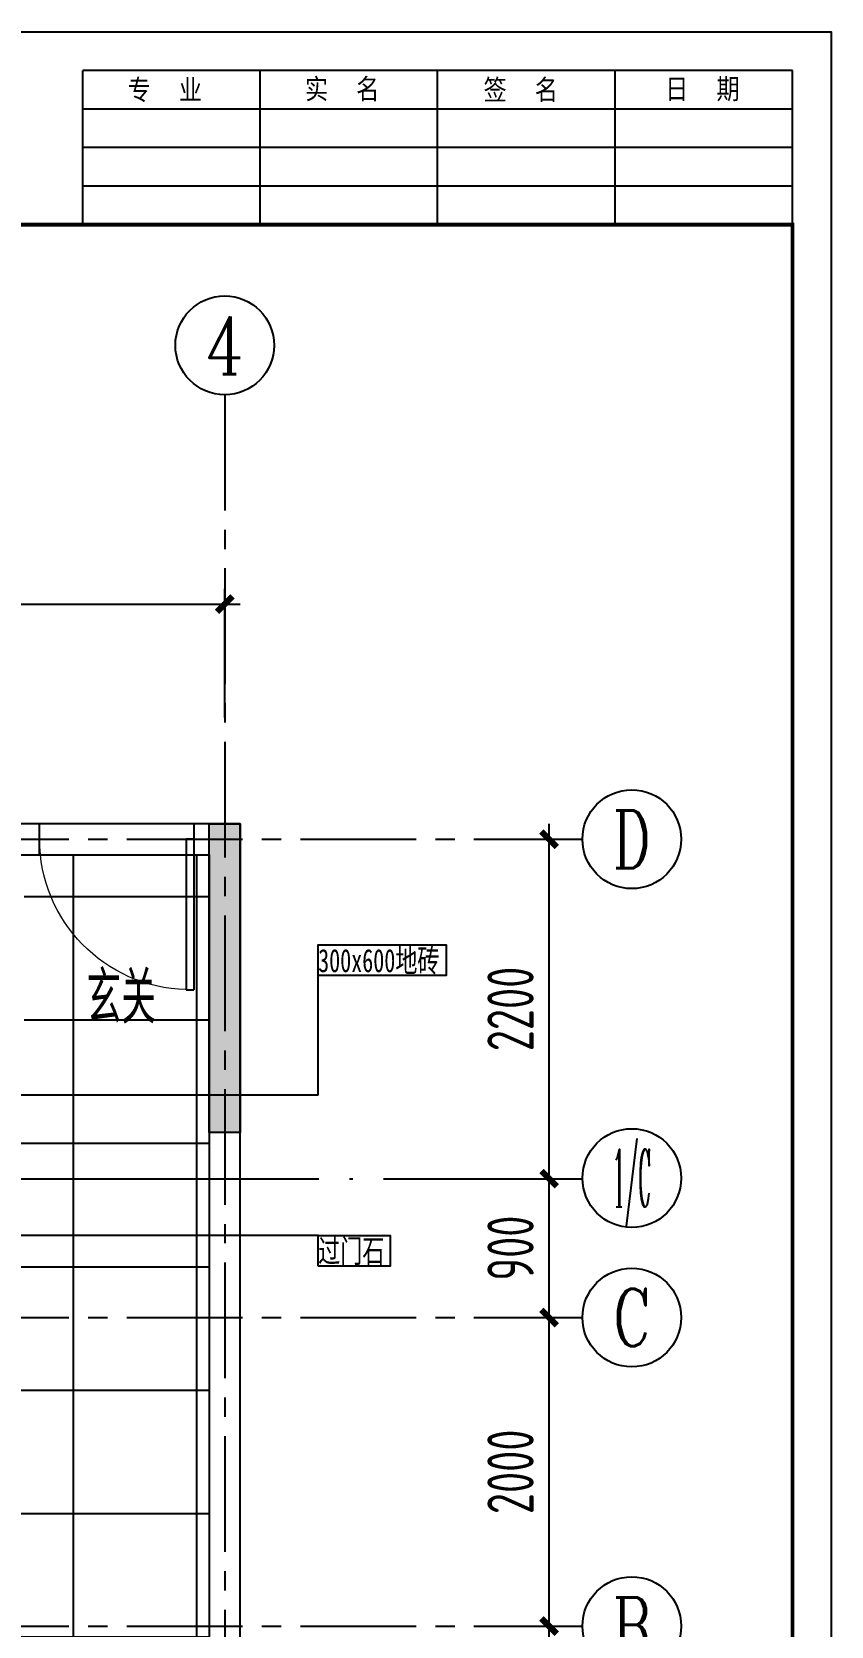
# Model space of a CAD drawing. Header units: millimetres. Extents: x -133666 to 880576, y -269375 to 86941.
# Drawn here: x 32024 to 37204, y -123126 to -112794 of the extents above; entities that cross this region are included whole.
import ezdxf
from ezdxf.enums import TextEntityAlignment as Align

# ---------------------------------------------------------------- set-up
doc = ezdxf.new("R2010")
doc.units = ezdxf.units.MM
doc.header["$LTSCALE"] = 1000
for name, pattern in [('6#轴网(1-4)20181120$0$11 12 17 18 19 20 21 22-ZW$0$DOTE', [2.42, 2, -0.2, 0.02, -0.2]), ('CENTER', [50.8, 31.75, -6.35, 6.35, -6.35]), ('CENTER2', [1.125, 0.75, -0.125, 0.125, -0.125])]:
    doc.linetypes.add(name, pattern=pattern)
doc.layers.get('0').update_dxf_attribs({"linetype": 'CONTINUOUS'})
doc.layers.get('Defpoints').update_dxf_attribs({"color": 6, "linetype": 'CONTINUOUS'})
for name, color, linetype in [('6#轴网(1-4)20181120$0$11 12 17 18 19 20 21 22-ZW$0$AXIS_轴号_A', 8, 'CONTINUOUS'), ('6#轴网(1-4)20181120$0$11 12 17 18 19 20 21 22-ZW$0$AXIS_轴文_A', 8, 'CONTINUOUS'), ('6#轴网(1-4)20181120$0$11 12 17 18 19 20 21 22-ZW$0$AXIS_轴线_A', 8, '6#轴网(1-4)20181120$0$11 12 17 18 19 20 21 22-ZW$0$DOTE'), ('6#轴网(1-4)20181120$0$AXIS_TEXT', 8, 'CONTINUOUS'), ('AXIS', 253, 'CENTER'), ('BORDER', 7, 'CONTINUOUS'), ('DIM', 3, 'CONTINUOUS'), ('PUB_HATCH', 8, 'CONTINUOUS'), ('PUB_TEXT', 7, 'CONTINUOUS'), ('TEXT', 7, 'CONTINUOUS'), ('TQ', 7, 'CONTINUOUS'), ('WALL', 2, 'CONTINUOUS'), ('WINDOW', 4, 'CONTINUOUS'), ('剪力墙', 6, 'CONTINUOUS')]:
    doc.layers.add(name, color=color, linetype=linetype)
doc.styles.add('6#轴网(1-4)20181120$0$11 12 17 18 19 20 21 22-ZW$0$_TCH_AXIS', font='COMPLEX', dxfattribs={"bigfont": 'GBCBIG'})
doc.styles.add('6#轴网(1-4)20181120$0$COMPLEX', font='COMPLEX')
doc.styles.get("Standard").update_dxf_attribs({"font": 'tssdeng.shx', "bigfont": 'tssdchn.shx'})
doc.styles.add('TSSD_NORM', font='tssdeng.shx', dxfattribs={"bigfont": 'hztxt.shx'})
doc.styles.add('ZZ', font='tssdeng.shx', dxfattribs={"width": 0.7, "bigfont": 'tssdchn.shx'})
doc.styles.add('黑体', font='simhei.ttf')
doc.dimstyles.new('TSSD_100_100', dxfattribs={"dimtxt": 300, "dimasz": 100, "dimexe": 100, "dimexo": 250, "dimgap": 100, "dimtad": 1, "dimdec": 0, "dimzin": 0, "dimdsep": 46, "dimtxsty": 'ZZ', "dimblk": 'ARCHTICK', "dimcen": 0, "dimdle": 100, "dimclrd": 256, "dimclrt": 7, "dimadec": 0, "dimazin": 0, "dimtfac": 1, "dimtdec": 0, "dimtix": 1, "dimtmove": 2, "dimatfit": 3, "dimfxl": 0, "dimtolj": 1, "dimtzin": 0, "dimarcsym": 0})

# ---------------------------------------------------------------- blocks, each defined once
blk = doc.blocks.new('6#轴网(1-4)20181120$0$_AXISO')
at = {"color": 8}
blk.add_circle((0, 0), 0.5, dxfattribs=at)
at = {"layer": '6#轴网(1-4)20181120$0$AXIS_TEXT', "color": 8, "style": '6#轴网(1-4)20181120$0$COMPLEX', "width": 1.041667}
blk.add_attdef('A', text='', height=0.56, dxfattribs=at).set_placement((-0.25, -0.28), (0.25, -0.28), align=Align.FIT)
blk = doc.blocks.new('_ArchTick')
at = {"color": 0, "linetype": 'ByBlock', "const_width": 0.4}
blk.add_lwpolyline([(-0.5, -0.5), (0.5, 0.5)], dxfattribs=at)
blk = doc.blocks.new('*D353')
at = {"layer": 'Defpoints', "color": 0, "transparency": 16777216}
for p in [(6800, 10424), (3400, 9440), (6800, 9440)]:
    blk.add_point(p, dxfattribs=at)
at = {"layer": 'DIM', "color": 0, "lineweight": -2, "transparency": 16777216}
for p, q in [((3400, 9690), (3400, 10524)), ((6800, 9690), (6800, 10524))]:
    blk.add_line(p, q, dxfattribs=at)
at = {"layer": 'DIM', "lineweight": -2, "transparency": 16777216}
blk.add_line((3300, 10424), (6900, 10424), dxfattribs=at)
at = {"layer": 'DIM', "lineweight": -2, "transparency": 16777216, "xscale": 100, "yscale": 100, "zscale": 100, "rotation": 180}
blk.add_blockref('_ArchTick', (3400, 10424), dxfattribs=at)
at = {"layer": 'DIM', "lineweight": -2, "transparency": 16777216, "xscale": 100, "yscale": 100, "zscale": 100}
blk.add_blockref('_ArchTick', (6800, 10424), dxfattribs=at)
at = {"layer": 'DIM', "color": 7, "transparency": 16777216, "insert": (5100, 10674), "char_height": 300, "attachment_point": 5, "style": 'ZZ'}
blk.add_mtext('\\A1;3400', dxfattribs=at)
blk = doc.blocks.new('*D355')
at = {"layer": 'Defpoints', "color": 0, "transparency": 16777216}
for p in [(8739, 3800), (8902, 3800), (8739, 100)]:
    blk.add_point(p, dxfattribs=at)
at = {"layer": 'DIM', "lineweight": -2, "transparency": 16777216}
blk.add_line((8902, 0), (8902, 3900), dxfattribs=at)
at = {"layer": 'DIM', "color": 0, "lineweight": -2, "transparency": 16777216}
for p, q in [((8989, 3800), (9002, 3800)), ((8989, 100), (9002, 100))]:
    blk.add_line(p, q, dxfattribs=at)
at = {"layer": 'DIM', "lineweight": -2, "transparency": 16777216, "xscale": 100, "yscale": 100, "zscale": 100}
for p, rotation in [((8902, 3800), 90), ((8902, 100), 270)]:
    blk.add_blockref('_ArchTick', p, dxfattribs=dict(at, rotation=rotation))
at = {"layer": 'DIM', "color": 7, "transparency": 16777216, "insert": (8652, 1950), "char_height": 300, "attachment_point": 5, "rotation": 90, "style": 'ZZ'}
blk.add_mtext('\\A1;3700', dxfattribs=at)
blk = doc.blocks.new('*D356')
at = {"layer": 'Defpoints', "color": 0, "transparency": 16777216}
for p in [(8739, 5800), (8902, 5800), (8739, 3800)]:
    blk.add_point(p, dxfattribs=at)
at = {"layer": 'DIM', "lineweight": -2, "transparency": 16777216}
blk.add_line((8902, 3700), (8902, 5900), dxfattribs=at)
at = {"layer": 'DIM', "color": 0, "lineweight": -2, "transparency": 16777216}
for p, q in [((8989, 5800), (9002, 5800)), ((8989, 3800), (9002, 3800))]:
    blk.add_line(p, q, dxfattribs=at)
at = {"layer": 'DIM', "lineweight": -2, "transparency": 16777216, "xscale": 100, "yscale": 100, "zscale": 100}
for p, rotation in [((8902, 5800), 90), ((8902, 3800), 270)]:
    blk.add_blockref('_ArchTick', p, dxfattribs=dict(at, rotation=rotation))
at = {"layer": 'DIM', "color": 7, "transparency": 16777216, "insert": (8652, 4800), "char_height": 300, "attachment_point": 5, "rotation": 90, "style": 'ZZ'}
blk.add_mtext('\\A1;2000', dxfattribs=at)
blk = doc.blocks.new('*D357')
at = {"layer": 'Defpoints', "color": 0, "transparency": 16777216}
for p in [(8739, 6700), (8902, 6700), (8739, 5800)]:
    blk.add_point(p, dxfattribs=at)
at = {"layer": 'DIM', "lineweight": -2, "transparency": 16777216}
blk.add_line((8902, 5700), (8902, 6800), dxfattribs=at)
at = {"layer": 'DIM', "color": 0, "lineweight": -2, "transparency": 16777216}
for p, q in [((8989, 6700), (9002, 6700)), ((8989, 5800), (9002, 5800))]:
    blk.add_line(p, q, dxfattribs=at)
at = {"layer": 'DIM', "lineweight": -2, "transparency": 16777216, "xscale": 100, "yscale": 100, "zscale": 100}
for p, rotation in [((8902, 6700), 90), ((8902, 5800), 270)]:
    blk.add_blockref('_ArchTick', p, dxfattribs=dict(at, rotation=rotation))
at = {"layer": 'DIM', "color": 7, "transparency": 16777216, "insert": (8652, 6250), "char_height": 300, "attachment_point": 5, "rotation": 90, "style": 'ZZ'}
blk.add_mtext('\\A1;900', dxfattribs=at)
blk = doc.blocks.new('*D358')
at = {"layer": 'Defpoints', "color": 0, "transparency": 16777216}
for p in [(8739, 8900), (8902, 8900), (8739, 6700)]:
    blk.add_point(p, dxfattribs=at)
at = {"layer": 'DIM', "lineweight": -2, "transparency": 16777216}
blk.add_line((8902, 6600), (8902, 9000), dxfattribs=at)
at = {"layer": 'DIM', "color": 0, "lineweight": -2, "transparency": 16777216}
for p, q in [((8989, 8900), (9002, 8900)), ((8989, 6700), (9002, 6700))]:
    blk.add_line(p, q, dxfattribs=at)
at = {"layer": 'DIM', "lineweight": -2, "transparency": 16777216, "xscale": 100, "yscale": 100, "zscale": 100}
for p, rotation in [((8902, 8900), 90), ((8902, 6700), 270)]:
    blk.add_blockref('_ArchTick', p, dxfattribs=dict(at, rotation=rotation))
at = {"layer": 'DIM', "color": 7, "transparency": 16777216, "insert": (8652, 7800), "char_height": 300, "attachment_point": 5, "rotation": 90, "style": 'ZZ'}
blk.add_mtext('\\A1;2200', dxfattribs=at)
blk = doc.blocks.new('$DorLib2D$00000001')
for p, q in [((0.45, 0.975), (0.5, 0.975)), ((0.45, 0), (0.45, 0.975)), ((0.5, 0), (0.5, 0.975)), ((0.5, 0), (0.45, 0))]:
    blk.add_line(p, q)
at = {"lineweight": 13}
blk.add_arc((0.475, 0), 0.975, 91.4693, 180, dxfattribs=at)
blk = doc.blocks.new('B20190310213323')
at = {"layer": 'PUB_HATCH'}
blk.add_hatch(color=256, dxfattribs=at).paths.add_polyline_path([(6800, 9000), (7000, 9000), (7000, 7000), (6800, 7000), (6800, 8800)])
at = {"layer": 'WALL'}
blk.add_line((5700, 8800), (6700, 8800), dxfattribs=at)
for points in [[(5700, 8800), (5700, 9000), (5050, 9000), (5050, 9000), (5050, 8800)], [(7000, 100), (7000, 9000), (6700, 9000), (6700, 8800), (6800, 8800), (6800, 200), (6100, 200), (6100, 0), (6800, 0), (6800, -1400), (6500, -1400), (6500, -1600), (7000, -1600)]]:
    blk.add_lwpolyline(points, close=True, dxfattribs=at)
at = {"layer": 'WINDOW'}
blk.add_line((6700, 9000, 0), (5700, 9000, 0), dxfattribs=at)
at = {"layer": '剪力墙', "elevation": 0}
blk.add_lwpolyline([(6800, 9000), (7000, 9000), (7000, 7000), (6800, 7000), (6800, 8800)], close=True, dxfattribs=at)
blk.add_lwpolyline([(6800, 8800), (6800, 8800)], dxfattribs=at)
at = {"layer": 'WINDOW', "xscale": -1000, "yscale": 1000, "zscale": -1000, "rotation": 180}
blk.add_blockref('$DorLib2D$00000001', (6200, 8900), dxfattribs=at)
blk = doc.blocks.new('_TSHQ_H')
at = {"layer": 'TQ'}
for p, q in [((-92, 0), (-92, 20)), ((0, 20), (-92, 20)), ((-69, 0), (-69, 20)), ((-46, 0), (-46, 20)), ((-23, 0), (-23, 20)), ((0, 0), (0, 20)), ((0, 15), (-92, 15)), ((0, 10), (-92, 10)), ((0, 5), (-92, 5))]:
    blk.add_line(p, q, dxfattribs=at)
at = {"layer": 'TEXT', "style": 'TSSD_NORM'}
for s, p in [('专  业', (-81.37, 15.89)), ('实  名', (-58.38, 16)), ('签  名', (-35.23, 15.89)), ('日  期', (-11.69, 16))]:
    blk.add_text(s, height=3, dxfattribs=at).set_placement(p, align=Align.CENTER)
blk = doc.blocks.new('B20190319225928')
at = {"layer": 'BORDER'}
blk.add_lwpolyline([(0, 0), (0, 29700), (42000, 29700), (42000, 0)], close=True, dxfattribs=at)
at = {"layer": 'BORDER', "const_width": 50}
blk.add_lwpolyline([(2500, 500), (2500, 29200), (41500, 29200), (41500, 500)], close=True, dxfattribs=at)
at = {"layer": 'BORDER', "xscale": 100, "yscale": 100, "zscale": 100, "rotation": 90}
blk.add_blockref('_TSHQ_H', (2500, 29200), dxfattribs=at)
blk = doc.blocks.new('B20190222125856')
at = {"layer": '6#轴网(1-4)20181120$0$11 12 17 18 19 20 21 22-ZW$0$AXIS_轴线_A'}
blk.add_line((2989.5, 6700), (9118.2, 6700), dxfattribs=at)
at = {"layer": 'AXIS', "linetype": 'CENTER2'}
for p, q in [((6800, 11781), (6800, -2685.7)), ((-2834.7, 8900), (9118.1, 8900)), ((-2834.7, 5800), (9118.1, 5800)), ((-2834.7, 3800), (9118.1, 3800))]:
    blk.add_line(p, q, dxfattribs=at)
at = {"layer": '6#轴网(1-4)20181120$0$11 12 17 18 19 20 21 22-ZW$0$AXIS_轴号_A'}
ref = blk.add_blockref('6#轴网(1-4)20181120$0$_AXISO', (6800, 12101), dxfattribs=dict(at, xscale=640, yscale=640, zscale=640))
ref.add_attrib('A', '4', dxfattribs={"layer": '6#轴网(1-4)20181120$0$11 12 17 18 19 20 21 22-ZW$0$AXIS_轴文_A', "height": 372.8, "style": '6#轴网(1-4)20181120$0$11 12 17 18 19 20 21 22-ZW$0$_TCH_AXIS', "width": 0.875}).set_placement((6675.7, 11914.6), (6924.3, 11914.6), align=Align.FIT)
at = {"layer": '6#轴网(1-4)20181120$0$11 12 17 18 19 20 21 22-ZW$0$AXIS_轴号_A', "color": 6}
ref = blk.add_blockref('6#轴网(1-4)20181120$0$_AXISO', (9438.1, 8900), dxfattribs=dict(at, xscale=640, yscale=640, zscale=640))
ref.add_attrib('A', 'D', dxfattribs={"layer": '6#轴网(1-4)20181120$0$11 12 17 18 19 20 21 22-ZW$0$AXIS_轴文_A', "height": 372.8, "style": '6#轴网(1-4)20181120$0$11 12 17 18 19 20 21 22-ZW$0$_TCH_AXIS', "width": 0.823529}).set_placement((9313.9, 8713.6), (9562.4, 8713.6), align=Align.FIT)
ref = blk.add_blockref('6#轴网(1-4)20181120$0$_AXISO', (9438.2, 6703.8), dxfattribs=dict(at, xscale=640, yscale=640, zscale=640))
ref.add_attrib('A', '1/C', dxfattribs={"layer": '6#轴网(1-4)20181120$0$11 12 17 18 19 20 21 22-ZW$0$AXIS_轴文_A', "height": 372.76, "style": '6#轴网(1-4)20181120$0$11 12 17 18 19 20 21 22-ZW$0$_TCH_AXIS', "width": 0.269231}).set_placement((9313.9, 6517.5), (9562.4, 6517.5), align=Align.FIT)
ref = blk.add_blockref('6#轴网(1-4)20181120$0$_AXISO', (9438.1, 5800), dxfattribs=dict(at, xscale=640, yscale=640, zscale=640))
ref.add_attrib('A', 'C', dxfattribs={"layer": '6#轴网(1-4)20181120$0$11 12 17 18 19 20 21 22-ZW$0$AXIS_轴文_A', "height": 372.8, "style": '6#轴网(1-4)20181120$0$11 12 17 18 19 20 21 22-ZW$0$_TCH_AXIS', "width": 0.933333}).set_placement((9313.9, 5613.6), (9562.4, 5613.6), align=Align.FIT)
ref = blk.add_blockref('6#轴网(1-4)20181120$0$_AXISO', (9438.1, 3800), dxfattribs=dict(at, xscale=640, yscale=640, zscale=640))
ref.add_attrib('A', 'B', dxfattribs={"layer": '6#轴网(1-4)20181120$0$11 12 17 18 19 20 21 22-ZW$0$AXIS_轴文_A', "height": 372.8, "style": '6#轴网(1-4)20181120$0$11 12 17 18 19 20 21 22-ZW$0$_TCH_AXIS', "width": 0.823529}).set_placement((9313.9, 3613.6), (9562.4, 3613.6), align=Align.FIT)
at = {"layer": 'DIM'}
dim = blk.add_linear_dim(base=(6800, 10424), p1=(3400, 9440.5), p2=(6800, 9440.5), dimstyle='TSSD_100_100', dxfattribs=at)
dim.commit()
dim.dimension.update_dxf_attribs({"geometry": '*D353', "text_midpoint": (5100, 10674)})
for base, p1, p2, picture, middle in [((8902.1, 8900), (8738.9, 6700), (8738.9, 8900), '*D358', (8652.1, 7800)), ((8902.1, 6700), (8738.9, 5800), (8738.9, 6700), '*D357', (8652.1, 6250)), ((8902.1, 5800), (8738.9, 3800), (8738.9, 5800), '*D356', (8652.1, 4800)), ((8902.1, 3800), (8738.9, 100), (8738.9, 3800), '*D355', (8652.1, 1950))]:
    dim = blk.add_linear_dim(base=base, p1=p1, p2=p2, angle=90, dimstyle='TSSD_100_100', dxfattribs=at)
    dim.commit()
    dim.dimension.update_dxf_attribs({"geometry": picture, "text_midpoint": middle})

msp = doc.modelspace()

# ---------------------------------------------------------------- hatches: boundary and pattern name
at = {"layer": 'PUB_TEXT'}
h = msp.add_hatch(dxfattribs=at)
h.set_pattern_fill('_USER,_O', color=250, scale=800, double=1, pattern_type=0)
h.set_pattern_definition([(0, (26692.9, -25597.34), (0, 800), []), (90, (26692.9, -25597.34), (-800, 5e-14), [])])
h.paths.add_polyline_path([(31974, -118126.4), (31974, -119326.4), (31774, -119326.4), (31774, -121226.4), (28774, -121226.4), (28774, -123126.4), (29724, -123126.4), (29724, -122226.4), (29974, -122226.4), (29974, -126726.4), (33174, -126726.4), (33174, -118126.4)])

# ---------------------------------------------------------------- linework, layer by layer
for q in [(33879.3, -118910.5), (31491.9, -119685.5)]:
    msp.add_line((33879.3, -119685.5), q, dxfattribs=at)

# ---------------------------------------------------------------- block references
at = {"layer": 'DIM', "color": 200}
msp.add_blockref('B20190222125856', (26474, -126926.4), dxfattribs=at)

# ---------------------------------------------------------------- texts
at = {"layer": 'PUB_TEXT', "style": '黑体', "width": 0.7}
msp.add_text('300x600地砖', height=150, dxfattribs=at).set_placement((33879.3, -118887.8))
at = {"layer": 'PUB_TEXT', "width": 0.7}
msp.add_text('玄关', height=337.59, dxfattribs=at).set_placement((32378.1, -119222.2))

# ---------------------------------------------------------------- next in the draw order: block references
at = {"layer": 'WALL'}
msp.add_blockref('B20190310213323', (26374, -126926.4), dxfattribs=at)

# ---------------------------------------------------------------- next in the draw order: linework, layer by layer
at = {"layer": 'PUB_TEXT'}
msp.add_line((33879.3, -120593.8), (31715.8, -120593.8), dxfattribs=at)
for points in [[(33879.3, -118910.5), (33879.3, -118711.6), (34709.9, -118711.6), (34709.9, -118910.5)], [(33879.3, -120792.7), (33879.3, -120593.8), (34345.9, -120593.8), (34345.9, -120792.7)]]:
    msp.add_lwpolyline(points, close=True, dxfattribs=at)

# ---------------------------------------------------------------- next in the draw order: block references
at = {"layer": 'WALL', "xscale": 0.5, "yscale": 0.5, "zscale": 0.5, "rotation": 270}
msp.add_blockref('B20190319225928', (22353.8, -112793.6), dxfattribs=at)

# ---------------------------------------------------------------- next in the draw order: texts
at = {"layer": 'PUB_TEXT', "style": '黑体', "width": 0.7}
msp.add_text('过门石', height=150, dxfattribs=at).set_placement((33879.3, -120770))

doc.saveas('drawing.dxf')
